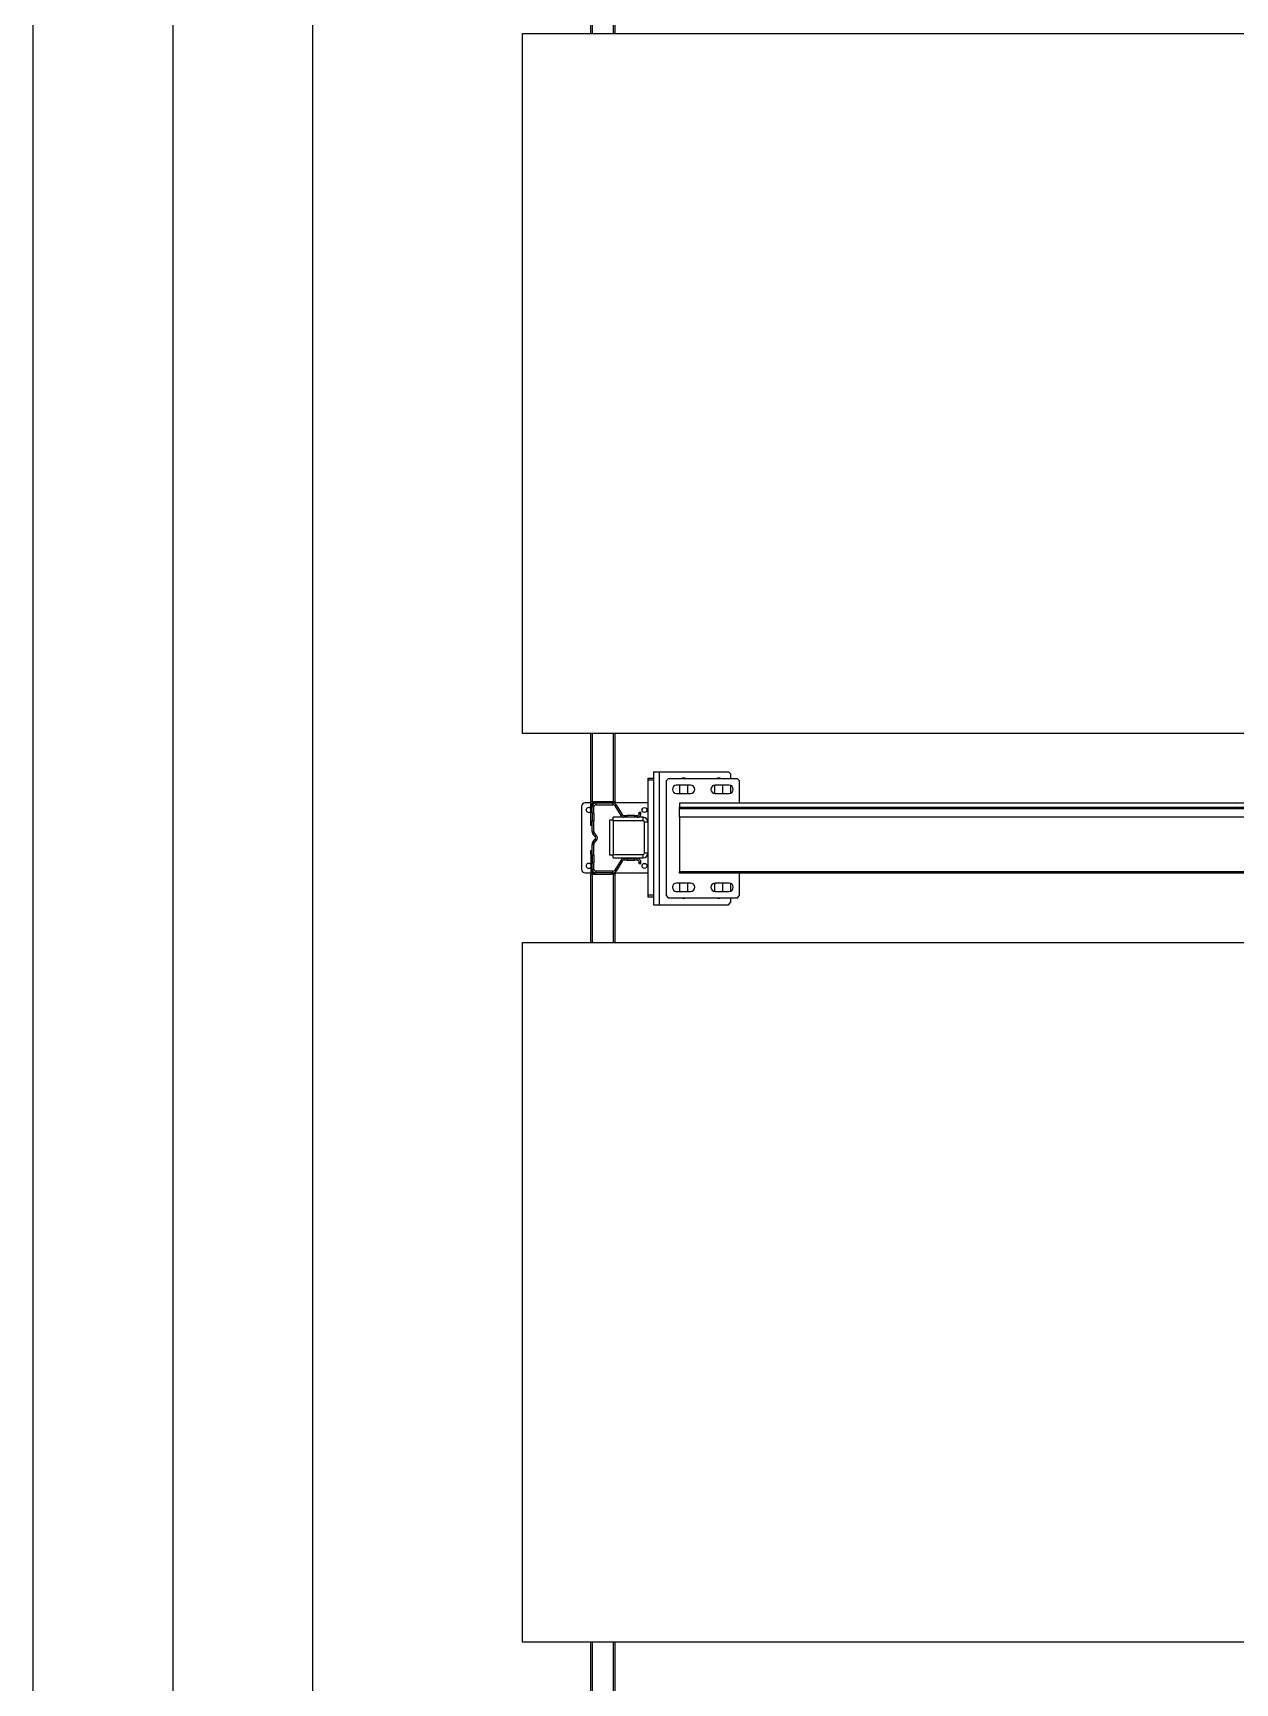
# Model space of a CAD drawing. Header units: millimetres. Extents: x 6622 to 532820, y 3370 to 359312.
# Drawn here: x 456750 to 458470, y 290481 to 292841 of the extents above; entities that cross this region are included whole.
import ezdxf

# ---------------------------------------------------------------- set-up
doc = ezdxf.new("R2010")
doc.units = ezdxf.units.MM

# ---------------------------------------------------------------- blocks, each defined once
blk = doc.blocks.new('A$C6F3A12F4')
at = {"color": 2, "linetype": 'Continuous', "lineweight": 25}
for p, q in [((22885.7, 3475), (22885.7, 225)), ((22891.1, 225), (22891.1, 3475)), ((22893.7, 3475), (22893.7, 225)), ((22905.7, 3475), (22905.7, 225)), ((22983.1, 225), (22983.1, 3475)), ((22985.7, 3475), (22985.7, 225)), ((22785.2, 0), (22785.2, 1077.9)), ((23085.2, 1077.9), (23085.2, 0)), ((21785.2, 1041), (21785.2, 0)), ((24085.2, 0), (24085.2, 1041)), ((22853.7, 311), (22850.7, 308)), ((22850.7, 308), (22850.7, 209)), ((22885.7, 311), (22853.7, 311)), ((23017.7, 311), (22985.7, 311)), ((23020.7, 308), (23017.7, 311)), ((23020.7, 209), (23020.7, 308)), ((22843.7, 298.1), (22840.7, 295.1)), ((22840.7, 196.1), (22840.7, 295.1)), ((22843.7, 298.1), (22850.7, 298.1)), ((22859.7, 296), (22859.7, 276)), ((22871.7, 287.1), (22859.7, 287.1)), ((22860.1, 298.1), (22871.3, 298.1)), ((22871.7, 276), (22871.7, 296)), ((22999.7, 296), (22999.7, 276)), ((23011.7, 287.1), (22999.7, 287.1)), ((23000.1, 298.1), (23011.3, 298.1)), ((23011.7, 276), (23011.7, 296)), ((23020.7, 298.1), (23027.7, 298.1)), ((23030.7, 295.1), (23027.7, 298.1)), ((23030.7, 196.1), (23030.7, 295.1)), ((22859.8, 275.1), (22871.6, 275.1)), ((22999.8, 275.1), (23011.6, 275.1)), ((22859.7, 241), (22859.7, 221)), ((22871.7, 237.1), (22859.7, 237.1)), ((22871.7, 221), (22871.7, 241)), ((22999.7, 241), (22999.7, 221)), ((23011.7, 237.1), (22999.7, 237.1)), ((23011.7, 221), (23011.7, 241)), ((22859.7, 225.1), (22871.7, 225.1)), ((22885.7, 225), (22891.1, 225)), ((22893.7, 225), (22891.1, 225)), ((22905.7, 225), (22893.7, 225)), ((22905.7, 225), (22983.1, 225)), ((22985.7, 225), (22983.1, 225)), ((22999.7, 225.1), (23011.7, 225.1)), ((22840.7, 188.1), (22840.7, 196.1)), ((22840.7, 196.1), (23030.7, 196.1)), ((22850.7, 209), (22853.7, 206)), ((22853.7, 206), (23017.7, 206)), ((23017.7, 206), (23020.7, 209)), ((23030.7, 188.1), (23030.7, 196.1)), ((22840.7, 188.1), (23030.7, 188.1)), ((22849.7, 180.1), (22849.7, 188.1)), ((22852.7, 180.1), (22849.7, 180.1)), ((22852.7, 188.1), (22852.7, 180.1)), ((23016.7, 180.1), (22852.7, 180.1)), ((22885.2, 180), (22885.2, 133)), ((22898.2, 167.5), (22898.2, 170)), ((22900.2, 170), (22898.2, 170)), ((22900.2, 167.5), (22898.2, 167.5)), ((22900.2, 167.5), (22900.2, 170)), ((22910.7, 173.1), (22905.7, 173.1)), ((22905.7, 173.1), (22905.7, 130.1)), ((22910.7, 173.1), (22910.7, 130.1)), ((22912.7, 180.1), (22912.7, 175.1)), ((22956.7, 175.1), (22912.7, 175.1)), ((22956.7, 175.1), (22956.7, 180.1)), ((22963.7, 173.1), (22958.7, 173.1)), ((22958.7, 130.1), (22958.7, 173.1)), ((22963.7, 130.1), (22963.7, 173.1)), ((22970.2, 170), (22970.2, 167.5)), ((22972.2, 170), (22970.2, 170)), ((22972.2, 167.5), (22970.2, 167.5)), ((22972.2, 170), (22972.2, 167.5)), ((22985.2, 133), (22985.2, 180)), ((23016.7, 180.1), (23016.7, 188.1)), ((23019.7, 180.1), (23016.7, 180.1)), ((23019.7, 188.1), (23019.7, 180.1)), ((22887.8, 134.6), (22901.8, 143.1)), ((22903.1, 141), (22901.8, 143.1)), ((22905.7, 164.5), (22903.2, 164.5)), ((22903.2, 160.5), (22903.2, 164.5)), ((22905.7, 160.5), (22903.2, 160.5)), ((22903.2, 160.5), (22903.2, 149.7)), ((22903.2, 149.7), (22905.7, 149.7)), ((22903.2, 145.7), (22903.2, 149.7)), ((22903.2, 145.7), (22905.7, 145.7)), ((22967.2, 164.5), (22964.7, 164.5)), ((22964.7, 164.5), (22964.7, 160.5)), ((22964.7, 149.7), (22964.7, 160.5)), ((22967.2, 160.5), (22964.7, 160.5)), ((22964.7, 149.7), (22967.2, 149.7)), ((22964.7, 149.7), (22964.7, 145.7)), ((22964.7, 145.7), (22967.2, 145.7)), ((22967.2, 164.5), (22967.2, 160.5)), ((22967.2, 149.7), (22967.2, 160.5)), ((22967.2, 149.7), (22967.2, 145.7)), ((22968.6, 143.1), (22967.3, 141)), ((22968.6, 143.1), (22982.6, 134.6)), ((21785.2, 133), (21685.2, 133)), ((21785.2, 130.5), (21685.2, 130.5)), ((22883.2, 133), (22785.2, 133)), ((22883.2, 130.5), (22785.2, 130.5)), ((22883.2, 133), (22885.2, 133)), ((22883.2, 128), (22883.2, 133)), ((22883.2, 101), (22883.2, 128)), ((22885.2, 128), (22883.2, 128)), ((22885.2, 133), (22885.2, 129.9)), ((22887.7, 129.9), (22885.2, 129.9)), ((22885.2, 105.5), (22885.2, 129.9)), ((22887.7, 105.5), (22887.7, 129.9)), ((22887.8, 134.6), (22889.1, 132.5)), ((22889.1, 132.5), (22903.1, 141)), ((22910.7, 130.1), (22905.7, 130.1)), ((22909.7, 130.1), (22909.7, 125.1)), ((22909.7, 130.1), (22959.7, 130.1)), ((22909.7, 125.1), (22959.7, 125.1)), ((22963.7, 130.1), (22958.7, 130.1)), ((22959.7, 130.1), (22959.7, 125.1)), ((22967.3, 141), (22981.3, 132.5)), ((22981.3, 132.5), (22982.6, 134.6)), ((22985.2, 129.9), (22982.7, 129.9)), ((22982.7, 129.9), (22982.7, 105.5)), ((22985.2, 133), (22987.2, 133)), ((22985.2, 129.9), (22985.2, 133)), ((22985.2, 129.9), (22985.2, 105.5)), ((22987.2, 128), (22985.2, 128)), ((22987.2, 133), (22987.2, 128)), ((23085.2, 133), (22987.2, 133)), ((23085.2, 130.5), (22987.2, 130.5)), ((22987.2, 101), (22987.2, 128)), ((24185.2, 133), (24085.2, 133)), ((24185.2, 130.5), (24085.2, 130.5)), ((21785.2, 100.5), (21685.2, 100.5)), ((21785.2, 98), (21685.2, 98)), ((22883.2, 100.5), (22785.2, 100.5)), ((22883.2, 98), (22785.2, 98)), ((22883.2, 101), (22885.2, 101)), ((22883.2, 101), (22883.2, 100.5)), ((22883.2, 100.5), (22883.2, 98)), ((22885.2, 101), (22885.2, 105.5)), ((22885.2, 105.5), (22887.7, 105.5)), ((22885.2, 98.2), (22885.2, 90)), ((22886.2, 100), (22886.2, 98)), ((22890.7, 100), (22886.2, 100)), ((22912.2, 98), (22886.2, 98)), ((22890.7, 102.5), (22890.7, 100)), ((22899.8, 102.5), (22890.7, 102.5)), ((22899.8, 100), (22890.7, 100)), ((22899.8, 102.5), (22910.6, 102.5)), ((22899.8, 102.5), (22899.8, 100)), ((22899.8, 100), (22910.6, 100)), ((22925.8, 102.5), (22910.6, 102.5)), ((22910.6, 100), (22910.6, 102.5)), ((22925.8, 100), (22910.6, 100)), ((22912.2, 98), (22912.2, 100)), ((22917.2, 98), (22912.2, 98)), ((22917.2, 100), (22917.2, 98)), ((22925.8, 100), (22925.8, 102.5)), ((22931.8, 106.5), (22927.6, 103.2)), ((22927.6, 103.2), (22929.2, 101.2)), ((22933.3, 104.5), (22929.2, 101.2)), ((22933.3, 104.5), (22931.8, 106.5)), ((22938.6, 106.5), (22937.1, 104.5)), ((22941.2, 101.2), (22937.1, 104.5)), ((22942.8, 103.2), (22938.6, 106.5)), ((22941.2, 101.2), (22942.8, 103.2)), ((22944.6, 102.5), (22944.6, 100)), ((22959.8, 102.5), (22944.6, 102.5)), ((22959.8, 100), (22944.6, 100)), ((22953.2, 98), (22953.2, 100)), ((22958.2, 98), (22953.2, 98)), ((22958.2, 100), (22958.2, 98)), ((22958.2, 98), (22984.2, 98)), ((22959.8, 102.5), (22970.6, 102.5)), ((22959.8, 102.5), (22959.8, 100)), ((22959.8, 100), (22970.6, 100)), ((22970.6, 100), (22970.6, 102.5)), ((22979.7, 102.5), (22970.6, 102.5)), ((22979.7, 100), (22970.6, 100)), ((22979.7, 100), (22979.7, 102.5)), ((22979.7, 100), (22984.2, 100)), ((22982.7, 105.5), (22985.2, 105.5)), ((22984.2, 98), (22984.2, 100)), ((22985.2, 101), (22985.2, 105.5)), ((22985.2, 101), (22987.2, 101)), ((22985.2, 90), (22985.2, 98.2)), ((22987.2, 101), (22987.2, 100.5)), ((22987.2, 100.5), (22987.2, 98)), ((23085.2, 100.5), (22987.2, 100.5)), ((23085.2, 98), (22987.2, 98)), ((24185.2, 100.5), (24085.2, 100.5)), ((24185.2, 98), (24085.2, 98)), ((22890.2, 85), (22980.2, 85)), ((21785.2, 0), (22785.2, 0)), ((23085.2, 0), (24085.2, 0))]:
    blk.add_line(p, q, dxfattribs=at)
for centre in [(22895.2, 175), (22975.2, 175)]:
    blk.add_circle(centre, 3.5, dxfattribs=at)
for centre, radius, start, end in [((22890.2, 1020), 5, 180, 205.8419), ((22855.7, 281.1), 6, 146.4427, 213.5573), ((22865.7, 296), 6, 0, 180), ((23005.7, 296), 6, 0, 180), ((23015.7, 281.1), 6, 326.4427, 33.5573), ((22865.7, 276), 6, 180, 0), ((23005.7, 276), 6, 180, 0), ((22865.7, 241), 6, 0, 180), ((23005.7, 241), 6, 0, 180), ((22855.7, 231.1), 6, 146.4427, 213.5573), ((22865.7, 221), 6, 180, 0), ((23005.7, 221), 6, 180, 0), ((23015.7, 231.1), 6, 326.4427, 33.5573), ((22900.2, 164.5), 5.5, 0, 90), ((22900.2, 164.5), 3, 0, 90), ((22912.7, 173.1), 7, 90, 180), ((22912.7, 173.1), 2, 90, 180), ((22956.7, 173.1), 7, 0, 90), ((22956.7, 173.1), 2, 0, 90), ((22970.2, 164.5), 5.5, 90, 180), ((22970.2, 164.5), 3, 90, 180), ((22900.2, 145.7), 3, 301.4296, 0), ((22900.2, 145.7), 5.5, 301.4296, 0), ((22970.2, 145.7), 5.5, 180, 238.5704), ((22970.2, 145.7), 3, 180, 238.5704), ((22890.7, 129.9), 5.5, 121.4296, 180), ((22890.7, 129.9), 3, 121.4296, 180), ((22979.7, 129.9), 3, 0, 58.5704), ((22979.7, 129.9), 5.5, 0, 58.5704), ((22886.2, 101), 3, 180, 270), ((22890.7, 105.5), 5.5, 180, 270), ((22886.2, 101), 1, 180, 270), ((22890.7, 105.5), 3, 180, 270), ((22895.2, 95), 3.5, 121.0027, 0), ((22895.2, 95), 3.5, 0, 58.9973), ((22925.8, 105.5), 3, 270, 308.6598), ((22925.8, 105.5), 5.5, 270, 308.6598), ((22935.2, 102.2), 5.5, 51.3402, 128.6598), ((22935.2, 102.2), 3, 51.3402, 128.6598), ((22944.6, 105.5), 5.5, 231.3402, 270), ((22944.6, 105.5), 3, 231.3402, 270), ((22975.2, 95), 3.5, 121.0027, 0), ((22975.2, 95), 3.5, 0, 58.9973), ((22979.7, 105.5), 3, 270, 0), ((22979.7, 105.5), 5.5, 270, 0), ((22984.2, 101), 1, 270, 0), ((22984.2, 101), 3, 270, 0), ((22890.2, 90), 5, 180, 270), ((22980.2, 90), 5, 270, 0)]:
    blk.add_arc(centre, radius, start, end, dxfattribs=at)

msp = doc.modelspace()

# ---------------------------------------------------------------- linework, layer by layer
at = {"color": 4}
for p, q in [((456750, 329040), (456750, 259040)), ((456950, 329040), (456950, 259040)), ((457150, 329040), (457150, 259040))]:
    msp.add_line(p, q, dxfattribs=at)

# ---------------------------------------------------------------- block references
at = {"color": 0, "rotation": 270}
msp.add_blockref('A$C6F3A12F4', (457450, 314625.198), dxfattribs=at)

doc.saveas('drawing.dxf')
